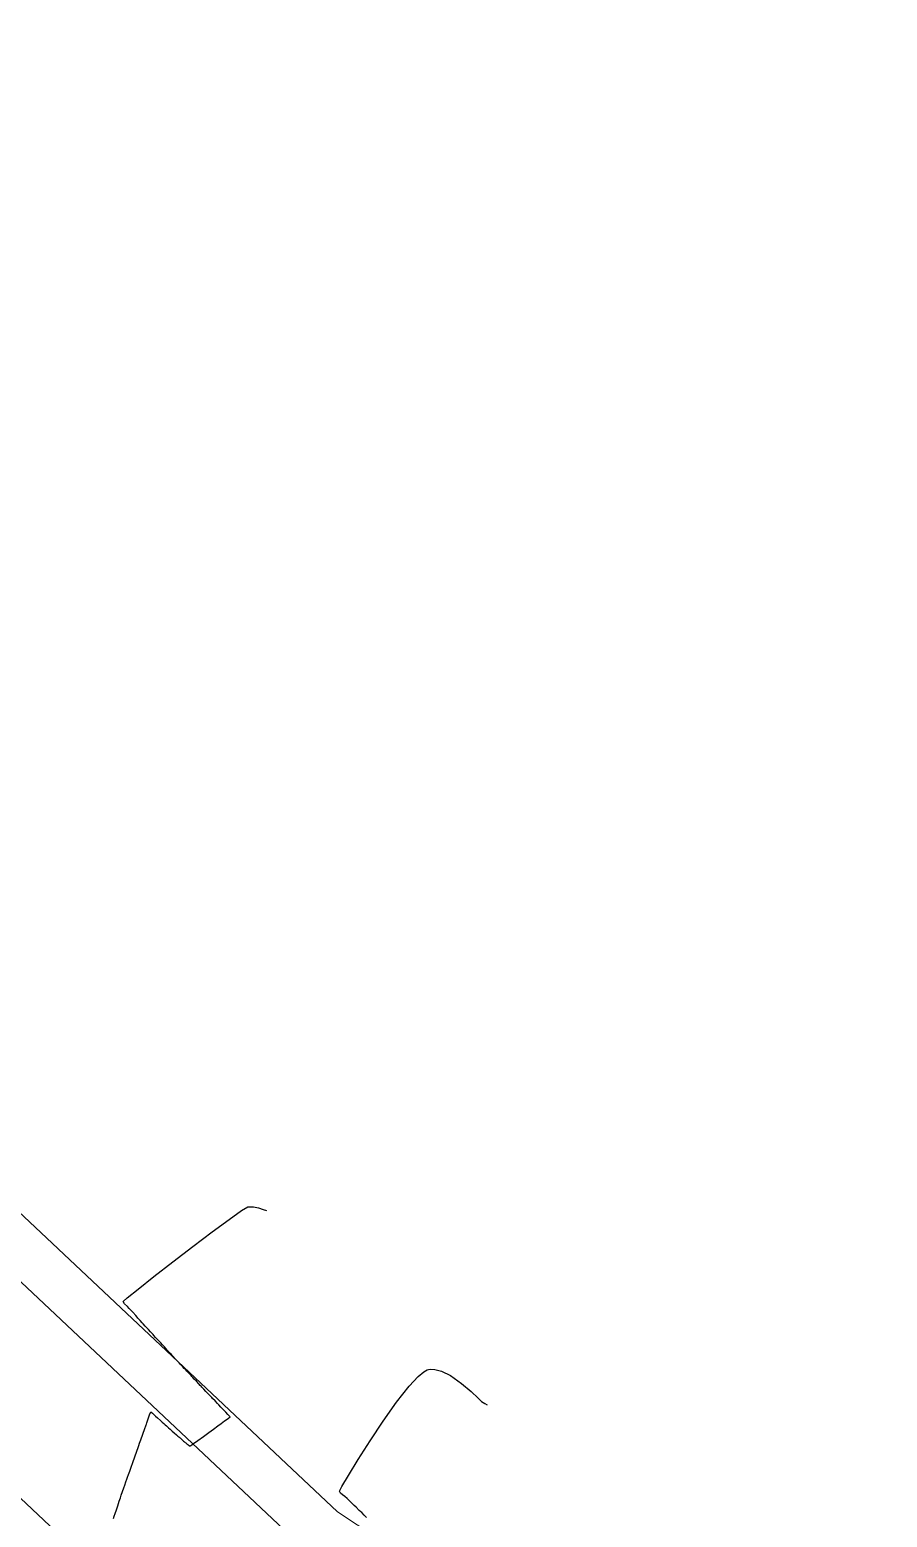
# Model space of a CAD drawing. Header units: millimetres. Extents: x 340454 to 342791, y 6993867 to 6995092.
# Drawn here: x 340976.9 to 341028.6, y 6994656.4 to 6994746 of the extents above; entities that cross this region are included whole.
import ezdxf

# ---------------------------------------------------------------- set-up
doc = ezdxf.new("R2010")
doc.units = ezdxf.units.MM
doc.header["$LTSCALE"] = 10
for name, color, linetype in [('T-HM-CURVA_INTERMEDIARIA', 45, 'Continuous'), ('URB-Calçadas', 2, 'Continuous'), ('URB-Quadras', 3, 'Continuous')]:
    doc.layers.add(name, color=color, linetype=linetype)

msp = doc.modelspace()

# ---------------------------------------------------------------- linework, layer by layer
at = {"layer": 'T-HM-CURVA_INTERMEDIARIA', "color": 45, "linetype": 'Continuous', "lineweight": -3, "flags": 128}
for points, elevation in [([(340981.958, 6994656.303), (340982.005, 6994656.434), (340982.061, 6994656.598), (340982.136, 6994656.817), (340982.222, 6994657.073), (340982.311, 6994657.337), (340982.38, 6994657.545), (340982.436, 6994657.71), (340982.507, 6994657.918), (340982.585, 6994658.139), (340982.649, 6994658.319), (340982.714, 6994658.504), (340982.77, 6994658.667), (340982.813, 6994658.796), (340982.869, 6994658.959), (340982.941, 6994659.163), (340983.022, 6994659.39), (340983.122, 6994659.669), (340983.248, 6994660.022), (340983.371, 6994660.365), (340983.444, 6994660.571), (340983.489, 6994660.702), (340983.534, 6994660.832), (340983.606, 6994661.035), (340983.734, 6994661.392), (340983.857, 6994661.733), (340983.914, 6994661.891), (340983.932, 6994661.944), (340983.949, 6994661.992), (340983.976, 6994662.072), (340984.029, 6994662.244), (340984.134, 6994662.557), (340984.215, 6994662.731), (340984.325, 6994662.652), (340984.402, 6994662.562), (340984.441, 6994662.527), (340984.5, 6994662.474), (340984.624, 6994662.361), (340984.795, 6994662.207), (340984.901, 6994662.112), (340984.99, 6994662.032), (340985.076, 6994661.955), (340985.151, 6994661.888), (340985.218, 6994661.828), (340985.285, 6994661.768), (340985.374, 6994661.687), (340985.506, 6994661.569), (340985.63, 6994661.459), (340985.77, 6994661.334), (340985.844, 6994661.268), (340985.893, 6994661.225), (340985.933, 6994661.189), (340985.974, 6994661.153), (340986.019, 6994661.114), (340986.063, 6994661.075), (340986.103, 6994661.04), (340986.141, 6994661.007), (340986.186, 6994660.969), (340986.236, 6994660.926), (340986.28, 6994660.889), (340986.325, 6994660.852), (340986.395, 6994660.795), (340986.443, 6994660.757), (340986.484, 6994660.726), (340986.525, 6994660.696), (340986.576, 6994660.663), (340986.625, 6994660.694), (340986.686, 6994660.739), (340986.795, 6994660.818), (340987.057, 6994661.01), (340987.389, 6994661.252), (340987.707, 6994661.485), (340987.991, 6994661.693), (340988.25, 6994661.884), (340988.451, 6994662.032), (340988.557, 6994662.11), (340988.654, 6994662.182), (340988.752, 6994662.253), (340988.898, 6994662.358), (340988.998, 6994662.436), (340988.964, 6994662.475), (340988.921, 6994662.516), (340988.863, 6994662.576), (340988.74, 6994662.704), (340988.592, 6994662.857), (340988.444, 6994663.012), (340988.319, 6994663.142), (340988.265, 6994663.198), (340988.228, 6994663.237), (340988.084, 6994663.387), (340987.938, 6994663.54), (340987.883, 6994663.598), (340987.749, 6994663.738), (340987.612, 6994663.882), (340987.575, 6994663.921), (340987.538, 6994663.96), (340987.415, 6994664.09), (340987.287, 6994664.225), (340987.241, 6994664.273), (340987.195, 6994664.322), (340987.105, 6994664.418), (340986.962, 6994664.569), (340986.835, 6994664.704), (340986.752, 6994664.791), (340986.695, 6994664.852), (340986.638, 6994664.913), (340986.544, 6994665.013), (340986.444, 6994665.119), (340986.38, 6994665.188), (340986.315, 6994665.257), (340986.229, 6994665.349), (340986.137, 6994665.448), (340986.065, 6994665.525), (340985.992, 6994665.602), (340985.915, 6994665.686), (340985.831, 6994665.776), (340985.747, 6994665.866), (340985.671, 6994665.948), (340985.598, 6994666.027), (340985.525, 6994666.106), (340985.434, 6994666.204), (340985.349, 6994666.295), (340985.284, 6994666.365), (340985.219, 6994666.435), (340985.121, 6994666.542), (340985.029, 6994666.642), (340984.972, 6994666.704), (340984.914, 6994666.766), (340984.809, 6994666.88), (340984.709, 6994666.989), (340984.66, 6994667.043), (340984.61, 6994667.097), (340984.498, 6994667.219), (340984.39, 6994667.337), (340984.348, 6994667.383), (340984.307, 6994667.428), (340984.188, 6994667.559), (340984.072, 6994667.686), (340984.038, 6994667.723), (340984.004, 6994667.76), (340983.877, 6994667.899), (340983.754, 6994668.035), (340983.7, 6994668.094), (340983.568, 6994668.24), (340983.437, 6994668.384), (340983.398, 6994668.428), (340983.304, 6994668.531), (340983.121, 6994668.735), (340983.01, 6994668.858), (340982.911, 6994668.968), (340982.805, 6994669.085), (340982.629, 6994669.234), (340982.546, 6994669.374), (340982.792, 6994669.597), (340983.446, 6994670.128), (340984.397, 6994670.88), (340985.533, 6994671.765), (340986.741, 6994672.693), (340987.91, 6994673.576), (340988.927, 6994674.327), (340989.681, 6994674.857), (340990.058, 6994675.077), (340990.394, 6994675.095), (340990.704, 6994675.026), (340990.977, 6994674.929), (340991.197, 6994674.859)], 704), ([(340997.219, 6994656.37), (340997.072, 6994656.511), (340996.925, 6994656.652), (340996.882, 6994656.693), (340996.782, 6994656.789), (340996.585, 6994656.978), (340996.476, 6994657.083), (340996.385, 6994657.171), (340996.271, 6994657.281), (340996.15, 6994657.398), (340996.044, 6994657.5), (340995.919, 6994657.621), (340995.771, 6994657.733), (340995.648, 6994657.821), (340995.59, 6994657.941), (340995.731, 6994658.225), (340996.124, 6994658.901), (340996.71, 6994659.858), (340997.429, 6994660.986), (340998.222, 6994662.172), (340999.031, 6994663.306), (340999.796, 6994664.276), (341000.336, 6994664.86), (341000.68, 6994665.149), (341000.873, 6994665.257), (341000.958, 6994665.282), (341001.08, 6994665.299), (341001.334, 6994665.289), (341001.735, 6994665.183), (341002.285, 6994664.911), (341002.948, 6994664.444), (341003.523, 6994663.95), (341003.946, 6994663.548), (341004.152, 6994663.357), (341004.35, 6994663.238), (341004.491, 6994663.153)], 703)]:
    msp.add_lwpolyline(points, dxfattribs=dict(at, elevation=elevation))
at = {"layer": 'URB-Calçadas', "lineweight": 0}
for points in [[(341462.148, 6994583.263), (341455.773, 6994517.546, -0.469604), (341447.481, 6994511.319), (341447.481, 6994511.319), (341323.425, 6994526.082, 2.505871), (341322.711, 6994515.09), (341446.721, 6994500.318, -0.457908), (341453.358, 6994492.643), (341448.538, 6994442.956, -0.398793), (341439.073, 6994435.65), (341439.073, 6994435.65, -0.034561), (341322.289, 6994451.995, -0.062194), (341256.159, 6994486.217), (341063.331, 6994608.261), (340993.59, 6994654.346), (340972.95, 6994673.775), (340891.463, 6994782.889, -0.419832), (340892.118, 6994787.121), (340913.215, 6994802.257)], [(340936.14, 6994703.01, 0.414214), (340935.633, 6994699.511), (340962.09, 6994664.085), (340987.44, 6994640.222, 0.042835), (340987.775, 6994639.957), (340991.732, 6994637.342, 0.414214), (340995.196, 6994638.049), (340995.237, 6994638.111, 0.414214), (340994.53, 6994641.575), (340990.393, 6994644.309), (340965.835, 6994667.426), (340939.639, 6994702.502, 0.414214), (340936.14, 6994703.01), (340936.14, 6994703.01)]]:
    msp.add_lwpolyline(points, format="xyb", dxfattribs=at)
msp.add_lwpolyline([(340921.742, 6994700.481, 0.094654), (340991.015, 6994625.824, -0.393922), (340992.278, 6994619.122), (340962.536, 6994572.131, -0.431332), (340955.397, 6994570.742, -0.094281), (340868.599, 6994661.986, -0.395176), (340869.824, 6994668.711), (340914.527, 6994701.845, -0.437425)], format="xyb", close=True, dxfattribs=at)
at = {"layer": 'URB-Quadras', "color": 252, "lineweight": 0}
msp.add_lwpolyline([(341276.393, 6994476.591), (341065.356, 6994610.518), (340995.459, 6994656.707), (340975.197, 6994675.78), (340893.866, 6994784.684), (340914.818, 6994799.715), (340904.459, 6994816.141)], dxfattribs=at)
msp.add_lwpolyline([(340916.015, 6994699.837, -0.34802), (340919.199, 6994698.89, 0.094654), (340989.238, 6994623.407, -0.296347), (340990.165, 6994620.459), (340960.424, 6994573.468, -0.431332), (340956.854, 6994572.773, -0.094281), (340870.7, 6994663.34, -0.395176), (340871.313, 6994666.703)], format="xyb", close=True, dxfattribs=at)

doc.saveas('drawing.dxf')
